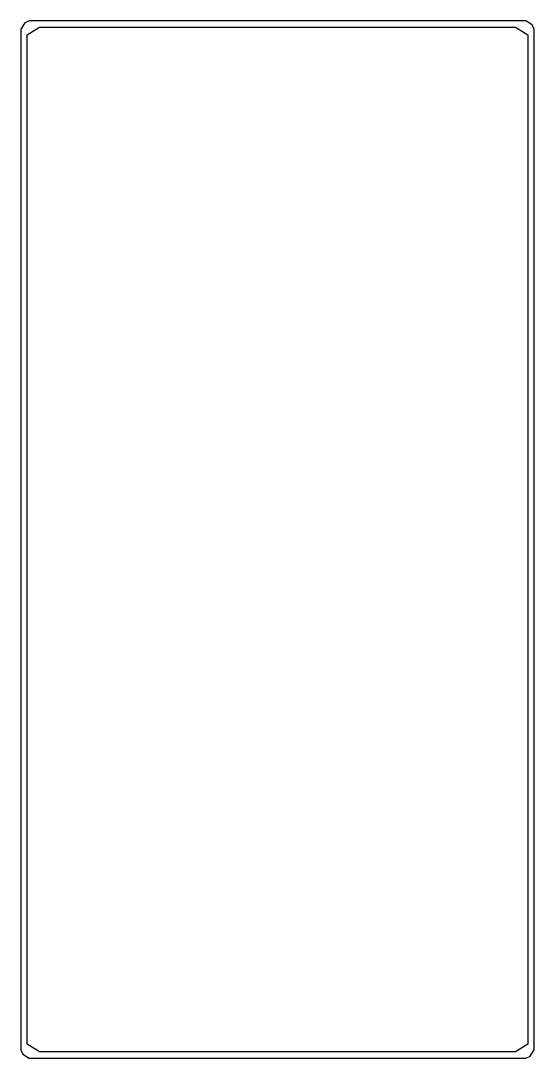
# Model space of a CAD drawing. Header units: millimetres. Extents: x 74 to 136, y 86 to 210.
import ezdxf

# ---------------------------------------------------------------- set-up
doc = ezdxf.new("R2010")
doc.units = ezdxf.units.MM
doc.layers.add('HOLES', color=1, linetype='CONTINUOUS')
doc.layers.add('OUTER', color=3, linetype='CONTINUOUS')

msp = doc.modelspace()

# ---------------------------------------------------------------- linework, layer by layer
at = {"layer": 'HOLES'}
msp.add_lwpolyline([(76.75, 209.25), (133.5, 209.25), (135.000003, 208.312912), (134.999997, 87.937092), (133.5, 87), (76.75, 87), (75.249997, 87.9371), (75.250003, 208.312911)], close=True, dxfattribs=at)
at = {"layer": 'OUTER'}
msp.add_lwpolyline([(75.5, 210), (75, 209.75), (74.5, 209), (74.5, 87.25), (74.75, 86.75), (75.5, 86.25), (134.75, 86.25), (135.25, 86.5), (135.75, 87.25), (135.75, 209), (135.5, 209.5), (134.75, 210)], close=True, dxfattribs=at)

doc.saveas('drawing.dxf')
